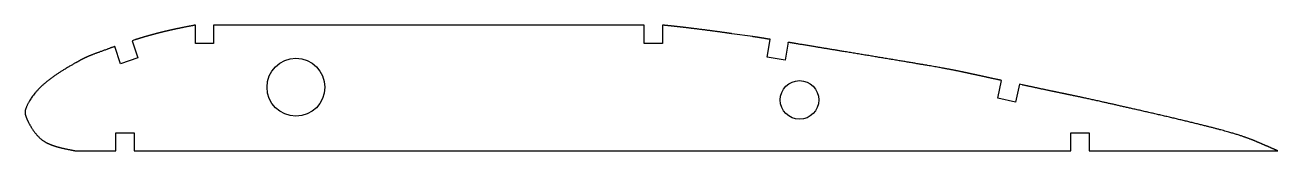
# Model space of a CAD drawing. Header units: millimetres. Extents: x -12 to 195, y -1 to 19.
import ezdxf

# ---------------------------------------------------------------- set-up
doc = ezdxf.new("R2010")
doc.units = ezdxf.units.MM
doc.layers.get('0').update_dxf_attribs({"linetype": 'CONTINUOUS'})

msp = doc.modelspace()

# ---------------------------------------------------------------- linework, layer by layer
for p, q in [((16.57, 16.36), (16.57, 19.36)), ((90.57, 19.36), (19.57, 19.36)), ((19.57, 19.36), (19.57, 16.36)), ((90.57, 16.36), (90.57, 19.36)), ((93.57, 19.36), (93.57, 16.36)), ((6.58, 16.94), (6.14, 16.8)), ((6.14, 16.8), (7.09, 13.95)), ((108.44, 17.46), (105.02, 17.95)), ((110.83, 14.06), (111.32, 17.02)), ((114.28, 16.53), (113.79, 13.57)), ((4.24, 13.01), (3.3, 15.85)), ((19.57, 16.36), (16.57, 16.36)), ((93.57, 16.36), (90.57, 16.36)), ((7.09, 13.95), (4.24, 13.01)), ((113.79, 13.57), (110.83, 14.06)), ((148.84, 7.32), (149.47, 10.25)), ((152.4, 9.63), (151.78, 6.69)), ((152.85, 9.53), (152.4, 9.63)), ((151.78, 6.69), (148.84, 7.32)), ((3.45, -1.35), (3.45, 1.65)), ((3.45, 1.65), (6.45, 1.65)), ((6.45, 1.65), (6.45, -1.35)), ((160.89, -1.35), (160.89, 1.65)), ((160.89, 1.65), (163.89, 1.65)), ((163.89, 1.65), (163.89, -1.35)), ((-3.08, -1.35), (3.45, -1.35)), ((6.45, -1.35), (160.89, -1.35)), ((163.89, -1.35), (195.03, -1.35))]:
    msp.add_line(p, q)
for centre, radius in [((33.14, 9.13), 4.77), ((116.16, 7.04), 3.18)]:
    msp.add_circle(centre, radius)
for points in [[(16.57, 19.36), (16.18, 19.29), (15.45, 19.15), (14.5, 18.96), (13.5, 18.76), (12.63, 18.57), (11.99, 18.42), (11.45, 18.29), (10.89, 18.16), (10.21, 17.99), (9.32, 17.75), (8.38, 17.49), (7.54, 17.24), (6.91, 17.04), (6.58, 16.94)], [(105.02, 17.95), (104.53, 18.02), (103.6, 18.15), (102.31, 18.33), (100.82, 18.52), (99.31, 18.72), (98.13, 18.86), (97.24, 18.97), (96.57, 19.04), (96.03, 19.1), (95.47, 19.17), (94.87, 19.23), (94.28, 19.29), (93.82, 19.34), (93.57, 19.36)], [(3.3, 15.85), (2.64, 15.62), (1.46, 15.19), (0.1, 14.69), (-1.02, 14.27), (-1.83, 13.89), (-2.73, 13.41), (-4.2, 12.57), (-6.4, 11.27), (-8.6, 9.64), (-10.13, 7.99), (-11.01, 6.61), (-11.41, 5.64), (-11.58, 5.1), (-11.51, 4.49), (-10.96, 3.25), (-10.07, 1.79), (-9.02, 0.57), (-8.05, 0.01), (-7.33, -0.3), (-6.59, -0.57), (-5.65, -0.84), (-4.54, -1.08), (-3.6, -1.25), (-3.08, -1.35)], [(195.03, -1.35), (194.52, -1.13), (193.57, -0.71), (192.32, -0.17), (190.94, 0.43), (189.25, 1.06), (187.09, 1.73), (184.14, 2.51), (180.42, 3.43), (176.22, 4.42), (171.95, 5.4), (168.04, 6.28), (164.83, 7), (162.45, 7.52), (160.66, 7.89), (158.94, 8.24), (157.09, 8.63), (155.2, 9.03), (153.68, 9.35), (152.85, 9.53)]]:
    msp.add_open_spline(points, degree=5)
for points, knots in [([(111.32, 17.02), (111.21, 17.03), (110.72, 17.11), (110.03, 17.23), (109.45, 17.32), (109.29, 17.34), (108.99, 17.38), (108.65, 17.43), (108.44, 17.46)], [-0.2177907, -0.2177907, -0.2177907, -0.2177907, -0.2177907, -0.2177907, -0.2, -0.1333333, -0.0666667, 0, 0, 0, 0, 0, 0]), ([(149.47, 10.25), (148.73, 10.41), (147.35, 10.71), (145.65, 11.08), (143.99, 11.44), (142.44, 11.78), (140.79, 12.1), (138.47, 12.52), (135.13, 13.08), (130.82, 13.8), (125.9, 14.61), (121.26, 15.38), (117.94, 15.92), (115.85, 16.27), (114.7, 16.46), (114.28, 16.53)], [-1, -1, -1, -1, -1, -1, -0.9333333, -0.8666667, -0.8, -0.7333333, -0.6666667, -0.6, -0.5333333, -0.4666667, -0.4, -0.3333333, -0.291405, -0.291405, -0.291405, -0.291405, -0.291405, -0.291405])]:
    msp.add_open_spline(points, degree=5, knots=knots)

doc.saveas('drawing.dxf')
